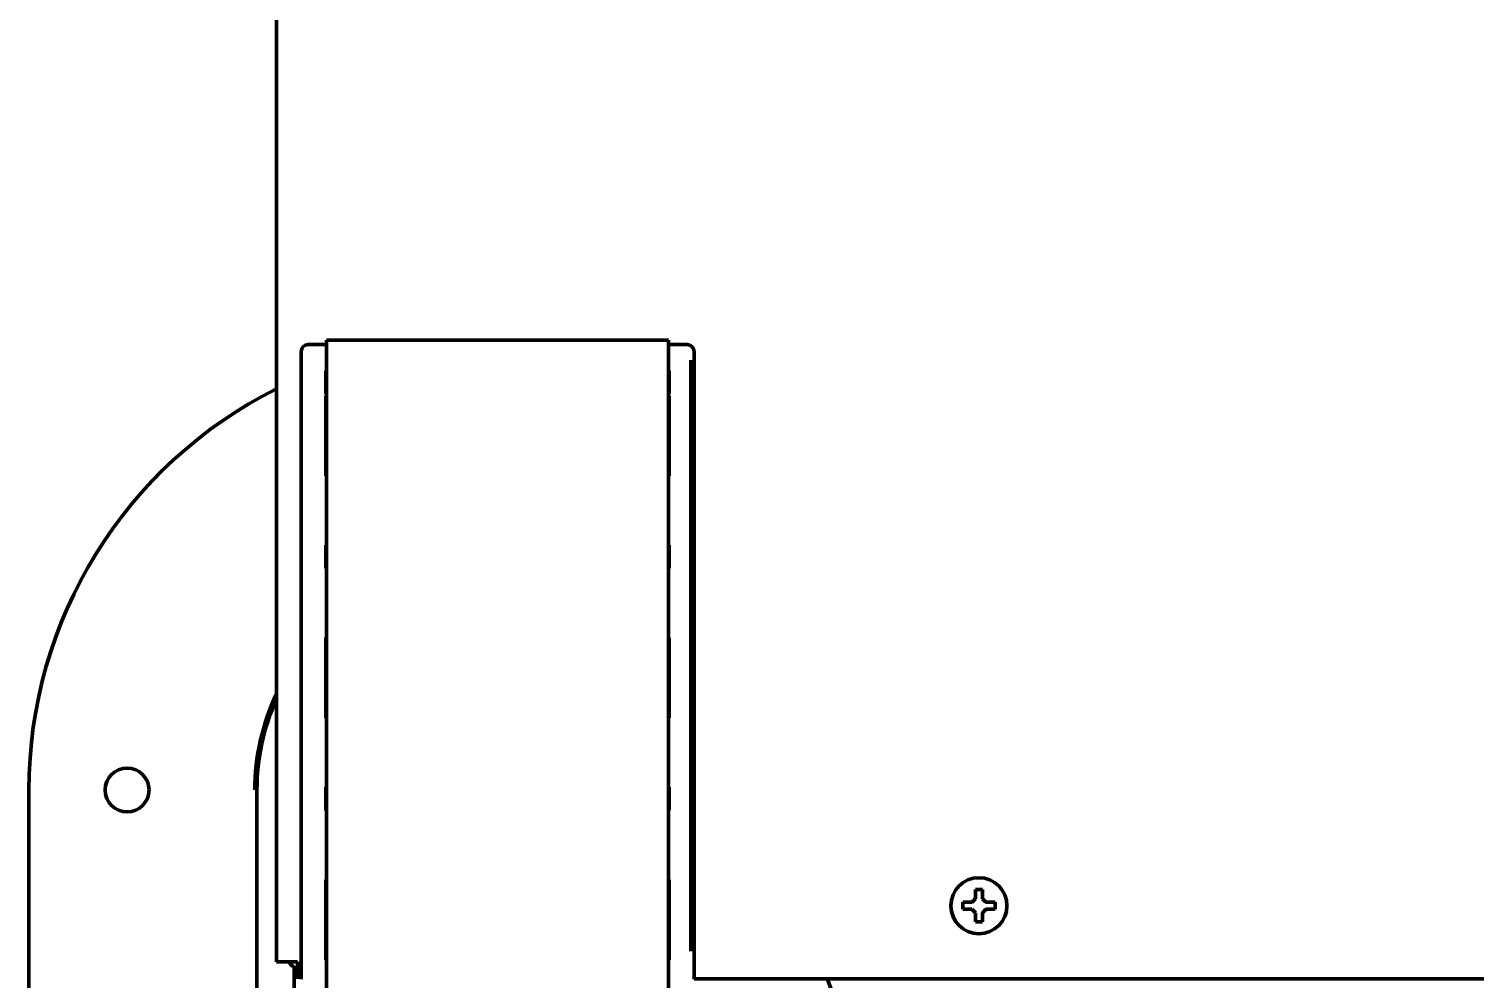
# Model space of a CAD drawing. Header units: inches. Extents: x -2983 to 7024, y 422 to 5529.
# Drawn here: x 2688 to 2894.1, y 599.6 to 735.1 of the extents above; entities that cross this region are included whole.
import ezdxf

# ---------------------------------------------------------------- set-up
doc = ezdxf.new("R2010")
doc.units = ezdxf.units.IN

msp = doc.modelspace()

# ---------------------------------------------------------------- linework, layer by layer
at = {"linetype": 'Continuous', "lineweight": 70}
for p, q in [((2723.28, 937.24), (2723.28, 602.08)), ((2730.41, 690.68), (2730.41, 688.88)), ((2730.41, 690.68), (2779.16, 690.68)), ((2779.16, 690.68), (2779.16, 688.88)), ((2726.78, 603.62), (2726.78, 689.08)), ((2727.78, 690.08), (2730.41, 690.08)), ((2730.41, 688.88), (2730.41, 502.08)), ((2779.16, 690.08), (2781.78, 690.08)), ((2779.16, 688.88), (2779.16, 502.08)), ((2782.78, 603.62), (2782.78, 689.08)), ((2782.34, 687.85), (2782.34, 603.62)), ((2730.32, 683.04), (2730.32, 685.34)), ((2779.25, 685.34), (2779.25, 683.04)), ((2730.32, 683.04), (2730.41, 682.95)), ((2730.41, 683.04), (2730.32, 683.04)), ((2730.32, 672.24), (2730.32, 682.77)), ((2779.25, 683.04), (2779.16, 683.04)), ((2779.25, 683.04), (2779.2, 682.99)), ((2779.25, 682.77), (2779.25, 672.23)), ((2730.32, 659.06), (2730.32, 660.6)), ((2779.25, 660.6), (2779.25, 659.06)), ((2730.32, 637.73), (2730.32, 647.43)), ((2779.25, 647.43), (2779.25, 637.73)), ((2687.98, 626.58), (2687.98, 554.57)), ((2720.48, 593.58), (2720.48, 626.58)), ((2730.32, 624.56), (2730.32, 626.1)), ((2779.25, 626.1), (2779.25, 624.56)), ((2730.32, 603.23), (2730.32, 612.93)), ((2779.25, 612.93), (2779.25, 603.23)), ((2821.08, 610.08), (2821.08, 610.58)), ((2825.68, 610.58), (2825.68, 610.08)), ((2821.08, 609.58), (2821.08, 610.08)), ((2825.68, 610.08), (2825.68, 609.58)), ((2723.28, 602.08), (2725.28, 602.08)), ((2726.28, 602.08), (2725.28, 602.08)), ((2726.28, 601.65), (2726.28, 602.08)), ((2725.78, 601.35), (2725.78, 504.08)), ((2726.28, 601.65), (2726.28, 599.65)), ((2782.79, 599.65), (3615.28, 599.65))]:
    msp.add_line(p, q, dxfattribs=at)
for centre, radius in [((2701.98, 626.58), 3.13), ((2823.38, 610.08), 4)]:
    msp.add_circle(centre, radius, dxfattribs=at)
for centre, radius, start, end in [((2751.98, 626.58), 64, 116.6428, 180), ((2751.98, 626.58), 31.8, 154.5019, 180), ((2751.98, 626.58), 31.5, 155.6578, 180), ((2726.78, 603.08), 2, 210.0011, 255.5213), ((2789.34, 593.83), 13.69, 346.2213, 25.1489)]:
    msp.add_arc(centre, radius, start, end, dxfattribs=at)
for centre, major_axis in [((2727.78, 689.08), (-0.707, 0.707)), ((2781.78, 689.08), (0.707, 0.707))]:
    msp.add_ellipse(centre, major_axis=major_axis, ratio=0.999695, start_param=5.497939, end_param=7.068431, dxfattribs=at)
for points, knots in [([(2730.32, 685.34), (2730.32, 685.39), (2730.32, 685.43), (2730.32, 685.5), (2730.32, 685.53), (2730.32, 685.57), (2730.32, 685.6), (2730.32, 685.66), (2730.32, 685.71), (2730.32, 685.79), (2730.32, 685.84), (2730.32, 685.92), (2730.32, 685.96), (2730.32, 686.04), (2730.32, 686.08), (2730.32, 686.15), (2730.32, 686.21), (2730.32, 686.26), (2730.32, 686.3), (2730.32, 686.32), (2730.32, 686.34)], [0, 0, 0, 0, 0.125, 0.125, 0.1875, 0.1875, 0.25, 0.25, 0.375, 0.375, 0.5, 0.5, 0.625, 0.625, 0.75, 0.75, 0.875, 0.9375, 0.9375, 1, 1, 1, 1]), ([(2779.25, 686.34), (2779.25, 686.32), (2779.25, 686.3), (2779.25, 686.26), (2779.25, 686.21), (2779.25, 686.15), (2779.25, 686.08), (2779.25, 686.04), (2779.25, 685.96), (2779.25, 685.92), (2779.25, 685.84), (2779.25, 685.79), (2779.25, 685.71), (2779.25, 685.66), (2779.25, 685.6), (2779.25, 685.57), (2779.25, 685.53), (2779.25, 685.5), (2779.25, 685.43), (2779.25, 685.39), (2779.25, 685.34)], [0, 0, 0, 0, 0.0625, 0.0625, 0.125, 0.25, 0.25, 0.375, 0.375, 0.5, 0.5, 0.625, 0.625, 0.75, 0.75, 0.8125, 0.8125, 0.875, 0.875, 1, 1, 1, 1]), ([(2730.4, 682.49), (2730.39, 682.51), (2730.38, 682.53), (2730.36, 682.56), (2730.36, 682.58), (2730.35, 682.6), (2730.34, 682.61), (2730.33, 682.65), (2730.33, 682.67), (2730.32, 682.71), (2730.32, 682.72), (2730.32, 682.75), (2730.32, 682.76), (2730.32, 682.77)], [0, 0, 0, 0, 0.227402, 0.227402, 0.356168, 0.356168, 0.484934, 0.484934, 0.742467, 0.742467, 0.871234, 0.871234, 1, 1, 1, 1]), ([(2779.25, 682.77), (2779.25, 682.75), (2779.25, 682.7), (2779.24, 682.65), (2779.22, 682.61), (2779.22, 682.6), (2779.21, 682.58), (2779.2, 682.56), (2779.19, 682.53), (2779.18, 682.51), (2779.16, 682.49)], [0, 0, 0, 0, 0.253984, 0.507969, 0.507969, 0.634961, 0.634961, 0.761953, 0.761953, 1, 1, 1, 1]), ([(2730.32, 671.38), (2730.32, 671.38), (2730.32, 671.39), (2730.32, 671.41), (2730.32, 671.43), (2730.32, 671.48), (2730.32, 671.53), (2730.32, 671.59), (2730.32, 671.62), (2730.32, 671.67), (2730.32, 671.69), (2730.32, 671.73), (2730.32, 671.74), (2730.32, 671.8), (2730.32, 671.83), (2730.32, 671.91), (2730.32, 671.95), (2730.32, 672.03), (2730.32, 672.07), (2730.32, 672.15), (2730.32, 672.2), (2730.32, 672.24)], [0, 0, 0, 0, 0.03125, 0.03125, 0.0625, 0.125, 0.25, 0.25, 0.375, 0.375, 0.4375, 0.4375, 0.5, 0.5, 0.625, 0.625, 0.75, 0.75, 0.875, 0.875, 1, 1, 1, 1]), ([(2779.25, 672.23), (2779.25, 672.18), (2779.25, 672.14), (2779.25, 672.06), (2779.25, 672.02), (2779.25, 671.93), (2779.25, 671.9), (2779.25, 671.82), (2779.25, 671.78), (2779.25, 671.73), (2779.25, 671.71), (2779.25, 671.68), (2779.25, 671.66), (2779.25, 671.61), (2779.25, 671.58), (2779.25, 671.51), (2779.25, 671.47), (2779.25, 671.41), (2779.25, 671.39), (2779.25, 671.38), (2779.25, 671.37), (2779.25, 671.36)], [0, 0, 0, 0, 0.125, 0.125, 0.25, 0.25, 0.375, 0.375, 0.5, 0.5, 0.5625, 0.5625, 0.625, 0.625, 0.75, 0.75, 0.875, 0.9375, 0.96875, 0.96875, 1, 1, 1, 1]), ([(2730.4, 671.65), (2730.39, 671.63), (2730.38, 671.62), (2730.37, 671.59), (2730.36, 671.57), (2730.35, 671.55), (2730.35, 671.54), (2730.34, 671.5), (2730.33, 671.48), (2730.33, 671.44), (2730.32, 671.43), (2730.32, 671.4), (2730.32, 671.39), (2730.32, 671.38)], [0, 0, 0, 0, 0.206926, 0.206926, 0.339105, 0.339105, 0.471284, 0.471284, 0.735642, 0.735642, 0.867821, 0.867821, 1, 1, 1, 1]), ([(2730.32, 660.6), (2730.32, 660.64), (2730.32, 660.68), (2730.32, 660.77), (2730.32, 660.81), (2730.32, 660.89), (2730.32, 660.93), (2730.32, 661), (2730.32, 661.04), (2730.32, 661.09), (2730.32, 661.11), (2730.32, 661.15), (2730.32, 661.16), (2730.32, 661.21), (2730.32, 661.25), (2730.32, 661.31), (2730.32, 661.36), (2730.32, 661.41), (2730.32, 661.43), (2730.32, 661.45), (2730.32, 661.45), (2730.32, 661.46)], [0, 0, 0, 0, 0.125, 0.125, 0.25, 0.25, 0.375, 0.375, 0.5, 0.5, 0.5625, 0.5625, 0.625, 0.625, 0.75, 0.75, 0.875, 0.9375, 0.96875, 0.96875, 1, 1, 1, 1]), ([(2779.25, 661.46), (2779.25, 661.45), (2779.25, 661.45), (2779.25, 661.43), (2779.25, 661.41), (2779.25, 661.36), (2779.25, 661.31), (2779.25, 661.25), (2779.25, 661.21), (2779.25, 661.16), (2779.25, 661.15), (2779.25, 661.11), (2779.25, 661.09), (2779.25, 661.04), (2779.25, 661), (2779.25, 660.93), (2779.25, 660.89), (2779.25, 660.81), (2779.25, 660.77), (2779.25, 660.68), (2779.25, 660.64), (2779.25, 660.6)], [0, 0, 0, 0, 0.03125, 0.03125, 0.0625, 0.125, 0.25, 0.25, 0.375, 0.375, 0.4375, 0.4375, 0.5, 0.5, 0.625, 0.625, 0.75, 0.75, 0.875, 0.875, 1, 1, 1, 1]), ([(2730.32, 658.19), (2730.32, 658.2), (2730.32, 658.21), (2730.32, 658.22), (2730.32, 658.25), (2730.32, 658.3), (2730.32, 658.35), (2730.32, 658.41), (2730.32, 658.44), (2730.32, 658.49), (2730.32, 658.51), (2730.32, 658.54), (2730.32, 658.56), (2730.32, 658.62), (2730.32, 658.65), (2730.32, 658.73), (2730.32, 658.77), (2730.32, 658.85), (2730.32, 658.89), (2730.32, 658.97), (2730.32, 659.01), (2730.32, 659.06)], [0, 0, 0, 0, 0.03125, 0.03125, 0.0625, 0.125, 0.25, 0.25, 0.375, 0.375, 0.4375, 0.4375, 0.5, 0.5, 0.625, 0.625, 0.75, 0.75, 0.875, 0.875, 1, 1, 1, 1]), ([(2779.25, 659.06), (2779.25, 659.01), (2779.25, 658.97), (2779.25, 658.89), (2779.25, 658.85), (2779.25, 658.77), (2779.25, 658.73), (2779.25, 658.65), (2779.25, 658.62), (2779.25, 658.56), (2779.25, 658.54), (2779.25, 658.51), (2779.25, 658.49), (2779.25, 658.44), (2779.25, 658.41), (2779.25, 658.35), (2779.25, 658.3), (2779.25, 658.25), (2779.25, 658.22), (2779.25, 658.21), (2779.25, 658.2), (2779.25, 658.19)], [0, 0, 0, 0, 0.125, 0.125, 0.25, 0.25, 0.375, 0.375, 0.5, 0.5, 0.5625, 0.5625, 0.625, 0.625, 0.75, 0.75, 0.875, 0.9375, 0.96875, 0.96875, 1, 1, 1, 1]), ([(2730.32, 647.43), (2730.32, 647.47), (2730.32, 647.52), (2730.32, 647.6), (2730.32, 647.64), (2730.32, 647.72), (2730.32, 647.76), (2730.32, 647.84), (2730.32, 647.87), (2730.32, 647.93), (2730.32, 647.94), (2730.32, 647.98), (2730.32, 647.99), (2730.32, 648.05), (2730.32, 648.08), (2730.32, 648.14), (2730.32, 648.19), (2730.32, 648.24), (2730.32, 648.26), (2730.32, 648.28), (2730.32, 648.29), (2730.32, 648.29)], [0, 0, 0, 0, 0.125, 0.125, 0.25, 0.25, 0.375, 0.375, 0.5, 0.5, 0.5625, 0.5625, 0.625, 0.625, 0.75, 0.75, 0.875, 0.9375, 0.96875, 0.96875, 1, 1, 1, 1]), ([(2779.25, 648.29), (2779.25, 648.29), (2779.25, 648.28), (2779.25, 648.26), (2779.25, 648.24), (2779.25, 648.19), (2779.25, 648.14), (2779.25, 648.08), (2779.25, 648.05), (2779.25, 647.99), (2779.25, 647.98), (2779.25, 647.94), (2779.25, 647.93), (2779.25, 647.87), (2779.25, 647.84), (2779.25, 647.76), (2779.25, 647.72), (2779.25, 647.64), (2779.25, 647.6), (2779.25, 647.52), (2779.25, 647.47), (2779.25, 647.43)], [0, 0, 0, 0, 0.03125, 0.03125, 0.0625, 0.125, 0.25, 0.25, 0.375, 0.375, 0.4375, 0.4375, 0.5, 0.5, 0.625, 0.625, 0.75, 0.75, 0.875, 0.875, 1, 1, 1, 1]), ([(2730.32, 636.86), (2730.32, 636.87), (2730.32, 636.88), (2730.32, 636.89), (2730.32, 636.91), (2730.32, 636.97), (2730.32, 637.01), (2730.32, 637.08), (2730.32, 637.11), (2730.32, 637.16), (2730.32, 637.18), (2730.32, 637.21), (2730.32, 637.23), (2730.32, 637.28), (2730.32, 637.32), (2730.32, 637.4), (2730.32, 637.43), (2730.32, 637.52), (2730.32, 637.56), (2730.32, 637.64), (2730.32, 637.68), (2730.32, 637.73)], [0, 0, 0, 0, 0.03125, 0.03125, 0.0625, 0.125, 0.25, 0.25, 0.375, 0.375, 0.4375, 0.4375, 0.5, 0.5, 0.625, 0.625, 0.75, 0.75, 0.875, 0.875, 1, 1, 1, 1]), ([(2779.25, 637.73), (2779.25, 637.68), (2779.25, 637.64), (2779.25, 637.56), (2779.25, 637.52), (2779.25, 637.43), (2779.25, 637.4), (2779.25, 637.32), (2779.25, 637.28), (2779.25, 637.23), (2779.25, 637.21), (2779.25, 637.18), (2779.25, 637.16), (2779.25, 637.11), (2779.25, 637.08), (2779.25, 637.01), (2779.25, 636.97), (2779.25, 636.91), (2779.25, 636.89), (2779.25, 636.88), (2779.25, 636.87), (2779.25, 636.86)], [0, 0, 0, 0, 0.125, 0.125, 0.25, 0.25, 0.375, 0.375, 0.5, 0.5, 0.5625, 0.5625, 0.625, 0.625, 0.75, 0.75, 0.875, 0.9375, 0.96875, 0.96875, 1, 1, 1, 1]), ([(2730.32, 626.1), (2730.32, 626.14), (2730.32, 626.18), (2730.32, 626.27), (2730.32, 626.31), (2730.32, 626.39), (2730.32, 626.43), (2730.32, 626.5), (2730.32, 626.54), (2730.32, 626.59), (2730.32, 626.61), (2730.32, 626.65), (2730.32, 626.66), (2730.32, 626.71), (2730.32, 626.75), (2730.32, 626.81), (2730.32, 626.86), (2730.32, 626.91), (2730.32, 626.93), (2730.32, 626.95), (2730.32, 626.95), (2730.32, 626.96)], [0, 0, 0, 0, 0.125, 0.125, 0.25, 0.25, 0.375, 0.375, 0.5, 0.5, 0.5625, 0.5625, 0.625, 0.625, 0.75, 0.75, 0.875, 0.9375, 0.96875, 0.96875, 1, 1, 1, 1]), ([(2779.25, 626.96), (2779.25, 626.95), (2779.25, 626.95), (2779.25, 626.93), (2779.25, 626.91), (2779.25, 626.86), (2779.25, 626.81), (2779.25, 626.75), (2779.25, 626.71), (2779.25, 626.66), (2779.25, 626.65), (2779.25, 626.61), (2779.25, 626.59), (2779.25, 626.54), (2779.25, 626.5), (2779.25, 626.43), (2779.25, 626.39), (2779.25, 626.31), (2779.25, 626.27), (2779.25, 626.18), (2779.25, 626.14), (2779.25, 626.1)], [0, 0, 0, 0, 0.03125, 0.03125, 0.0625, 0.125, 0.25, 0.25, 0.375, 0.375, 0.4375, 0.4375, 0.5, 0.5, 0.625, 0.625, 0.75, 0.75, 0.875, 0.875, 1, 1, 1, 1]), ([(2730.32, 623.69), (2730.32, 623.7), (2730.32, 623.71), (2730.32, 623.72), (2730.32, 623.75), (2730.32, 623.8), (2730.32, 623.85), (2730.32, 623.91), (2730.32, 623.94), (2730.32, 623.99), (2730.32, 624.01), (2730.32, 624.04), (2730.32, 624.06), (2730.32, 624.12), (2730.32, 624.15), (2730.32, 624.23), (2730.32, 624.27), (2730.32, 624.35), (2730.32, 624.39), (2730.32, 624.47), (2730.32, 624.51), (2730.32, 624.56)], [0, 0, 0, 0, 0.03125, 0.03125, 0.0625, 0.125, 0.25, 0.25, 0.375, 0.375, 0.4375, 0.4375, 0.5, 0.5, 0.625, 0.625, 0.75, 0.75, 0.875, 0.875, 1, 1, 1, 1]), ([(2779.25, 624.56), (2779.25, 624.51), (2779.25, 624.47), (2779.25, 624.39), (2779.25, 624.35), (2779.25, 624.27), (2779.25, 624.23), (2779.25, 624.15), (2779.25, 624.12), (2779.25, 624.06), (2779.25, 624.04), (2779.25, 624.01), (2779.25, 623.99), (2779.25, 623.94), (2779.25, 623.91), (2779.25, 623.85), (2779.25, 623.8), (2779.25, 623.75), (2779.25, 623.72), (2779.25, 623.71), (2779.25, 623.7), (2779.25, 623.69)], [0, 0, 0, 0, 0.125, 0.125, 0.25, 0.25, 0.375, 0.375, 0.5, 0.5, 0.5625, 0.5625, 0.625, 0.625, 0.75, 0.75, 0.875, 0.9375, 0.96875, 0.96875, 1, 1, 1, 1]), ([(2730.32, 612.93), (2730.32, 612.97), (2730.32, 613.02), (2730.32, 613.1), (2730.32, 613.14), (2730.32, 613.22), (2730.32, 613.26), (2730.32, 613.34), (2730.32, 613.37), (2730.32, 613.43), (2730.32, 613.44), (2730.32, 613.48), (2730.32, 613.49), (2730.32, 613.55), (2730.32, 613.58), (2730.32, 613.64), (2730.32, 613.69), (2730.32, 613.74), (2730.32, 613.76), (2730.32, 613.78), (2730.32, 613.79), (2730.32, 613.79)], [0, 0, 0, 0, 0.125, 0.125, 0.25, 0.25, 0.375, 0.375, 0.5, 0.5, 0.5625, 0.5625, 0.625, 0.625, 0.75, 0.75, 0.875, 0.9375, 0.96875, 0.96875, 1, 1, 1, 1]), ([(2779.25, 613.79), (2779.25, 613.79), (2779.25, 613.78), (2779.25, 613.76), (2779.25, 613.74), (2779.25, 613.69), (2779.25, 613.64), (2779.25, 613.58), (2779.25, 613.55), (2779.25, 613.49), (2779.25, 613.48), (2779.25, 613.44), (2779.25, 613.43), (2779.25, 613.37), (2779.25, 613.34), (2779.25, 613.26), (2779.25, 613.22), (2779.25, 613.14), (2779.25, 613.1), (2779.25, 613.02), (2779.25, 612.97), (2779.25, 612.93)], [0, 0, 0, 0, 0.03125, 0.03125, 0.0625, 0.125, 0.25, 0.25, 0.375, 0.375, 0.4375, 0.4375, 0.5, 0.5, 0.625, 0.625, 0.75, 0.75, 0.875, 0.875, 1, 1, 1, 1]), ([(2823.88, 612.38), (2823.88, 612.17), (2823.88, 611.97), (2823.88, 611.64), (2823.88, 611.53), (2823.88, 611.31), (2823.88, 611.19), (2823.88, 611.08)], [0, 0, 0, 0, 0.5, 0.5, 0.75, 0.75, 1, 1, 1, 1]), ([(2821.08, 610.58), (2821.29, 610.58), (2821.5, 610.58), (2821.82, 610.58), (2821.93, 610.58), (2822.16, 610.58), (2822.27, 610.58), (2822.38, 610.58)], [0, 0, 0, 0, 0.5, 0.5, 0.75, 0.75, 1, 1, 1, 1]), ([(2822.88, 607.78), (2822.88, 607.98), (2822.88, 608.19), (2822.88, 608.52), (2822.88, 608.63), (2822.88, 608.85), (2822.88, 608.96), (2822.88, 609.08)], [0, 0, 0, 0, 0.5, 0.5, 0.75, 0.75, 1, 1, 1, 1]), ([(2825.68, 609.58), (2825.48, 609.58), (2825.27, 609.58), (2824.95, 609.58), (2824.84, 609.58), (2824.61, 609.58), (2824.5, 609.58), (2824.38, 609.58)], [0, 0, 0, 0, 0.5, 0.5, 0.75, 0.75, 1, 1, 1, 1]), ([(2726.78, 599.62), (2726.78, 599.93), (2726.78, 600.25), (2726.78, 600.89), (2726.78, 601.21), (2726.78, 601.72), (2726.78, 601.89), (2726.78, 602.14), (2726.78, 602.23), (2726.78, 602.4), (2726.78, 602.84), (2726.78, 603.27), (2726.78, 603.62)], [0, 0, 0, 0, 0.25, 0.25, 0.5, 0.5, 0.625, 0.625, 0.6875, 0.6875, 0.75, 1, 1, 1, 1]), ([(2730.32, 602.36), (2730.32, 602.37), (2730.32, 602.38), (2730.32, 602.39), (2730.32, 602.41), (2730.32, 602.47), (2730.32, 602.51), (2730.32, 602.58), (2730.32, 602.61), (2730.32, 602.66), (2730.32, 602.68), (2730.32, 602.71), (2730.32, 602.73), (2730.32, 602.78), (2730.32, 602.82), (2730.32, 602.9), (2730.32, 602.93), (2730.32, 603.02), (2730.32, 603.06), (2730.32, 603.14), (2730.32, 603.18), (2730.32, 603.23)], [0, 0, 0, 0, 0.03125, 0.03125, 0.0625, 0.125, 0.25, 0.25, 0.375, 0.375, 0.4375, 0.4375, 0.5, 0.5, 0.625, 0.625, 0.75, 0.75, 0.875, 0.875, 1, 1, 1, 1]), ([(2779.25, 603.23), (2779.25, 603.18), (2779.25, 603.14), (2779.25, 603.06), (2779.25, 603.02), (2779.25, 602.93), (2779.25, 602.9), (2779.25, 602.82), (2779.25, 602.78), (2779.25, 602.73), (2779.25, 602.71), (2779.25, 602.68), (2779.25, 602.66), (2779.25, 602.61), (2779.25, 602.58), (2779.25, 602.51), (2779.25, 602.47), (2779.25, 602.41), (2779.25, 602.39), (2779.25, 602.38), (2779.25, 602.37), (2779.25, 602.36)], [0, 0, 0, 0, 0.125, 0.125, 0.25, 0.25, 0.375, 0.375, 0.5, 0.5, 0.5625, 0.5625, 0.625, 0.625, 0.75, 0.75, 0.875, 0.9375, 0.96875, 0.96875, 1, 1, 1, 1]), ([(2782.78, 599.62), (2782.78, 599.93), (2782.78, 600.25), (2782.78, 600.89), (2782.78, 601.21), (2782.78, 601.72), (2782.78, 601.89), (2782.78, 602.14), (2782.78, 602.23), (2782.78, 602.4), (2782.78, 602.84), (2782.78, 603.27), (2782.78, 603.62)], [0, 0, 0, 0, 0.25, 0.25, 0.5, 0.5, 0.625, 0.625, 0.6875, 0.6875, 0.75, 1, 1, 1, 1])]:
    msp.add_open_spline(points, degree=3, knots=knots, dxfattribs=at)
for points in [[(2822.88, 611.08), (2822.88, 611.13), (2822.88, 611.24), (2822.88, 611.4), (2822.88, 611.56), (2822.88, 611.72), (2822.88, 611.87), (2822.88, 612.02), (2822.88, 612.19), (2822.88, 612.31), (2822.88, 612.38)], [(2822.88, 612.38), (2823.05, 612.38), (2823.38, 612.38), (2823.72, 612.38), (2823.88, 612.38)], [(2822.38, 610.58), (2822.41, 610.6), (2822.46, 610.65), (2822.53, 610.72), (2822.6, 610.79), (2822.67, 610.86), (2822.74, 610.93), (2822.81, 611.01), (2822.86, 611.05), (2822.88, 611.08)], [(2823.88, 611.08), (2823.91, 611.05), (2823.96, 611), (2824.04, 610.93), (2824.11, 610.86), (2824.18, 610.78), (2824.25, 610.72), (2824.31, 610.65), (2824.36, 610.6), (2824.38, 610.58)], [(2824.38, 610.58), (2824.44, 610.58), (2824.55, 610.58), (2824.71, 610.58), (2824.87, 610.58), (2825.02, 610.58), (2825.17, 610.58), (2825.33, 610.58), (2825.5, 610.58), (2825.62, 610.58), (2825.68, 610.58)], [(2822.38, 609.58), (2822.33, 609.58), (2822.22, 609.58), (2822.06, 609.58), (2821.9, 609.58), (2821.75, 609.58), (2821.59, 609.58), (2821.44, 609.58), (2821.27, 609.58), (2821.15, 609.58), (2821.08, 609.58)], [(2822.88, 609.08), (2822.86, 609.1), (2822.81, 609.15), (2822.73, 609.23), (2822.66, 609.3), (2822.59, 609.37), (2822.52, 609.44), (2822.45, 609.51), (2822.41, 609.55), (2822.38, 609.58)], [(2824.38, 609.58), (2824.36, 609.55), (2824.31, 609.51), (2824.24, 609.44), (2824.17, 609.36), (2824.1, 609.29), (2824.03, 609.22), (2823.96, 609.15), (2823.91, 609.1), (2823.88, 609.08)], [(2823.88, 609.08), (2823.88, 609.02), (2823.88, 608.92), (2823.88, 608.75), (2823.88, 608.59), (2823.88, 608.44), (2823.88, 608.29), (2823.88, 608.13), (2823.88, 607.96), (2823.88, 607.84), (2823.88, 607.78)], [(2823.88, 607.78), (2823.72, 607.78), (2823.38, 607.78), (2823.05, 607.78), (2822.88, 607.78)]]:
    msp.add_open_spline(points, degree=3, dxfattribs=at)

doc.saveas('drawing.dxf')
